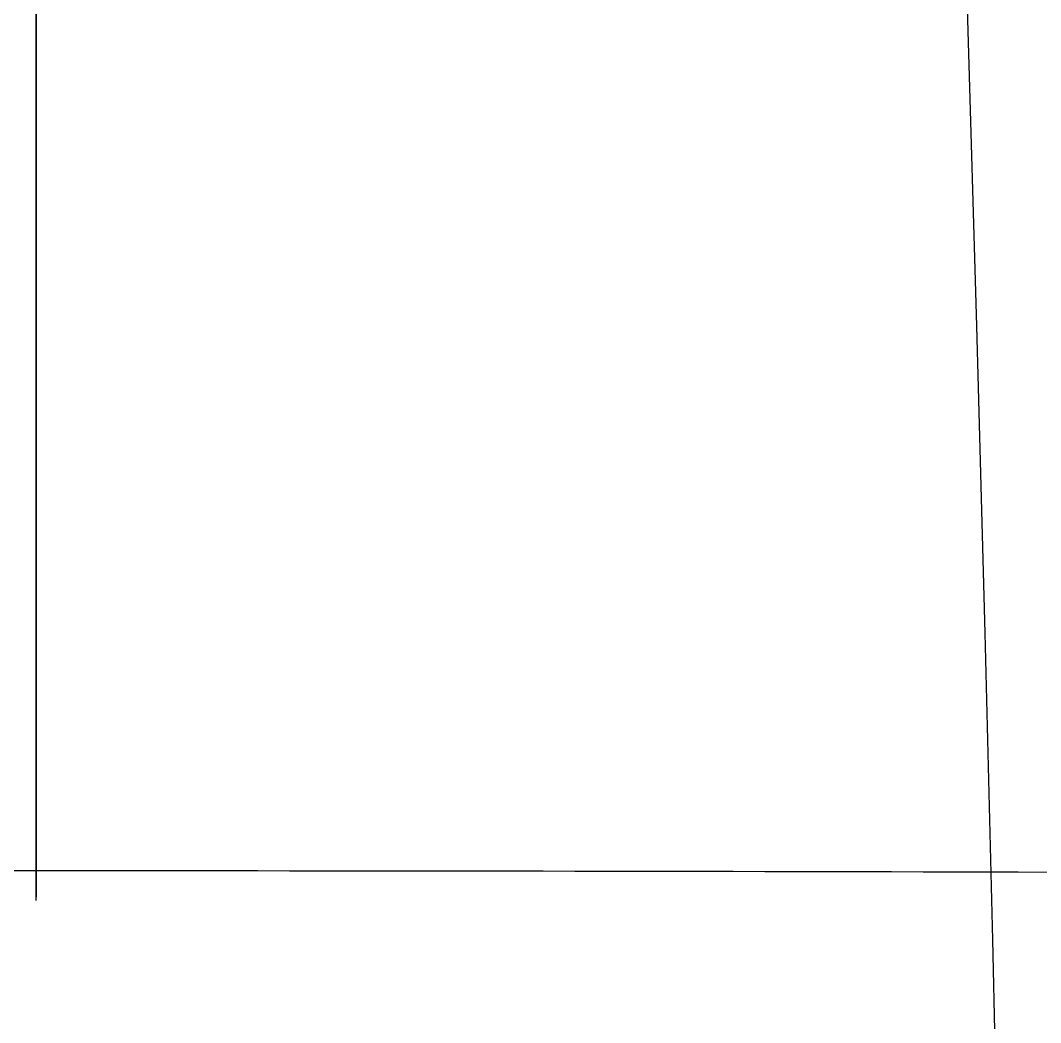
# Model space of a CAD drawing. Extents: x 11992 to 29481, y -6727 to 6811.
# Drawn here: x 24579.6 to 24653.3, y 2310.8 to 2383.2 of the extents above; entities that cross this region are included whole.
import ezdxf

# ---------------------------------------------------------------- set-up
doc = ezdxf.new("R2010")
doc.units = 0
doc.header["$MEASUREMENT"] = 0
doc.layers.get('0').update_dxf_attribs({"color": 8, "linetype": 'CONTINUOUS'})
doc.layers.add('zoylight 5回路', color=4, linetype='CONTINUOUS')

msp = doc.modelspace()

# ---------------------------------------------------------------- linework, layer by layer
for p, q in [((24580.771, 2386.099, -2128.992), (24580.771, 2381.012, -2128.534)), ((24580.771, 2382.869, -2031.38), (24580.771, 2384.011, -2031.336)), ((24580.771, 2383.613, -2042.039), (24580.771, 2382.479, -2042.099)), ((24580.771, 2382.931, -2009.48), (24580.771, 2383.434, -2009.393)), ((24580.771, 2382.429, -2009.568), (24580.771, 2382.931, -2009.48)), ((24580.771, 2382.298, -2031.404), (24580.771, 2382.869, -2031.38)), ((24580.771, 2382.479, -2042.099), (24580.771, 2381.345, -2042.167)), ((24580.771, 2381.785, -2009.682), (24580.771, 2382.429, -2009.568)), ((24580.771, 2381.727, -2031.43), (24580.771, 2382.298, -2031.404)), ((24580.771, 2381.143, -2009.799), (24580.771, 2381.785, -2009.682)), ((24580.771, 2381.157, -2031.458), (24580.771, 2381.727, -2031.43)), ((24580.771, 2381.345, -2042.167), (24580.771, 2380.779, -2042.203)), ((24580.771, 2380.586, -2031.487), (24580.771, 2381.157, -2031.458)), ((24580.771, 2380.501, -2009.918), (24580.771, 2381.143, -2009.799)), ((24580.771, 2381.012, -2128.534), (24580.771, 2375.92, -2128.123)), ((24580.771, 2380.779, -2042.203), (24580.771, 2380.212, -2042.24)), ((24580.771, 2380.016, -2031.518), (24580.771, 2380.586, -2031.487)), ((24580.771, 2379.861, -2010.04), (24580.771, 2380.501, -2009.918)), ((24580.771, 2380.212, -2042.24), (24580.771, 2379.645, -2042.28)), ((24580.771, 2379.446, -2031.551), (24580.771, 2380.016, -2031.518)), ((24580.771, 2379.222, -2010.163), (24580.771, 2379.861, -2010.04)), ((24580.771, 2379.645, -2042.28), (24580.771, 2379.079, -2042.321)), ((24580.771, 2378.877, -2031.585), (24580.771, 2379.446, -2031.551)), ((24580.771, 2378.584, -2010.289), (24580.771, 2379.222, -2010.163)), ((24580.771, 2379.079, -2042.321), (24580.771, 2378.513, -2042.363)), ((24580.771, 2378.307, -2031.621), (24580.771, 2378.877, -2031.585)), ((24580.771, 2377.947, -2010.417), (24580.771, 2378.584, -2010.289)), ((24580.771, 2378.513, -2042.363), (24580.771, 2377.946, -2042.408)), ((24580.771, 2377.737, -2031.659), (24580.771, 2378.307, -2031.621)), ((24580.771, 2377.312, -2010.547), (24580.771, 2377.947, -2010.417)), ((24580.771, 2377.946, -2042.408), (24580.771, 2377.381, -2042.454)), ((24580.771, 2377.168, -2031.698), (24580.771, 2377.737, -2031.659)), ((24580.771, 2377.381, -2042.454), (24580.771, 2376.815, -2042.502)), ((24580.771, 2376.677, -2010.679), (24580.771, 2377.312, -2010.547)), ((24580.771, 2376.598, -2031.739), (24580.771, 2377.168, -2031.698)), ((24580.771, 2376.815, -2042.502), (24580.771, 2376.25, -2042.551)), ((24580.771, 2376.045, -2010.814), (24580.771, 2376.677, -2010.679)), ((24580.771, 2376.029, -2031.782), (24580.771, 2376.598, -2031.739)), ((24580.771, 2376.25, -2042.551), (24580.771, 2375.686, -2042.602)), ((24580.771, 2375.413, -2010.951), (24580.771, 2376.045, -2010.814)), ((24580.771, 2375.459, -2031.827), (24580.771, 2376.029, -2031.782)), ((24580.771, 2375.92, -2128.123), (24580.771, 2370.825, -2127.759)), ((24580.771, 2375.686, -2042.602), (24580.771, 2375.122, -2042.655)), ((24580.771, 2374.891, -2031.874), (24580.771, 2375.459, -2031.827)), ((24580.771, 2374.783, -2011.09), (24580.771, 2375.413, -2010.951)), ((24580.771, 2375.122, -2042.655), (24580.771, 2374.559, -2042.71)), ((24580.771, 2374.323, -2031.922), (24580.771, 2374.891, -2031.874)), ((24580.771, 2374.145, -2011.234), (24580.771, 2374.783, -2011.09)), ((24580.771, 2374.559, -2042.71), (24580.771, 2373.996, -2042.767)), ((24580.771, 2373.756, -2031.972), (24580.771, 2374.323, -2031.922)), ((24580.771, 2373.508, -2011.38), (24580.771, 2374.145, -2011.234)), ((24580.771, 2373.996, -2042.767), (24580.771, 2373.434, -2042.825)), ((24580.771, 2373.189, -2032.024), (24580.771, 2373.756, -2031.972)), ((24580.771, 2372.873, -2011.528), (24580.771, 2373.508, -2011.38)), ((24580.771, 2373.434, -2042.825), (24580.771, 2372.871, -2042.885)), ((24580.771, 2372.623, -2032.078), (24580.771, 2373.189, -2032.024)), ((24580.771, 2372.24, -2011.679), (24580.771, 2372.873, -2011.528)), ((24580.771, 2372.871, -2042.885), (24580.771, 2372.309, -2042.947)), ((24580.771, 2372.057, -2032.133), (24580.771, 2372.623, -2032.078)), ((24580.771, 2372.309, -2042.947), (24580.771, 2371.747, -2043.011)), ((24580.771, 2371.609, -2011.833), (24580.771, 2372.24, -2011.679)), ((24580.771, 2371.492, -2032.191), (24580.771, 2372.057, -2032.133)), ((24580.771, 2371.747, -2043.011), (24580.771, 2371.185, -2043.077)), ((24580.771, 2370.978, -2011.988), (24580.771, 2371.609, -2011.833)), ((24580.771, 2370.927, -2032.25), (24580.771, 2371.492, -2032.191)), ((24580.771, 2371.185, -2043.077), (24580.771, 2370.624, -2043.145)), ((24580.771, 2370.35, -2012.147), (24580.771, 2370.978, -2011.988)), ((24580.771, 2370.363, -2032.312), (24580.771, 2370.927, -2032.25)), ((24580.771, 2370.825, -2127.759), (24580.771, 2365.727, -2127.44)), ((24580.771, 2370.624, -2043.145), (24580.771, 2370.063, -2043.214)), ((24580.771, 2369.798, -2032.375), (24580.771, 2370.363, -2032.312)), ((24580.771, 2369.723, -2012.308), (24580.771, 2370.35, -2012.147)), ((24580.771, 2370.063, -2043.214), (24580.771, 2369.503, -2043.286)), ((24580.771, 2369.234, -2032.441), (24580.771, 2369.798, -2032.375)), ((24580.771, 2369.098, -2012.471), (24580.771, 2369.723, -2012.308)), ((24580.771, 2369.503, -2043.286), (24580.771, 2368.944, -2043.36)), ((24580.771, 2368.67, -2032.508), (24580.771, 2369.234, -2032.441)), ((24580.771, 2368.475, -2012.638), (24580.771, 2369.098, -2012.471)), ((24580.771, 2368.944, -2043.36), (24580.771, 2368.385, -2043.435)), ((24580.771, 2368.107, -2032.577), (24580.771, 2368.67, -2032.508)), ((24580.771, 2367.853, -2012.806), (24580.771, 2368.475, -2012.638)), ((24580.771, 2368.385, -2043.435), (24580.771, 2367.828, -2043.512)), ((24580.771, 2367.545, -2032.649), (24580.771, 2368.107, -2032.577)), ((24580.771, 2367.233, -2012.978), (24580.771, 2367.853, -2012.806)), ((24580.771, 2367.828, -2043.512), (24580.771, 2367.271, -2043.592)), ((24580.771, 2366.983, -2032.722), (24580.771, 2367.545, -2032.649)), ((24580.771, 2367.271, -2043.592), (24580.771, 2366.715, -2043.673)), ((24580.771, 2366.613, -2013.153), (24580.771, 2367.233, -2012.978)), ((24580.771, 2366.422, -2032.798), (24580.771, 2366.983, -2032.722)), ((24580.771, 2366.715, -2043.673), (24580.771, 2366.159, -2043.756)), ((24580.771, 2365.996, -2013.33), (24580.771, 2366.613, -2013.153)), ((24580.771, 2365.862, -2032.875), (24580.771, 2366.422, -2032.798)), ((24580.771, 2366.159, -2043.756), (24580.771, 2365.604, -2043.842)), ((24580.771, 2365.382, -2013.509), (24580.771, 2365.996, -2013.33)), ((24580.771, 2365.302, -2032.955), (24580.771, 2365.862, -2032.875)), ((24580.771, 2365.727, -2127.44), (24580.771, 2360.626, -2127.166)), ((24580.771, 2365.604, -2043.842), (24580.771, 2365.05, -2043.929)), ((24580.771, 2364.77, -2013.691), (24580.771, 2365.382, -2013.509)), ((24580.771, 2364.744, -2033.037), (24580.771, 2365.302, -2032.955)), ((24580.771, 2365.05, -2043.929), (24580.771, 2364.497, -2044.019)), ((24580.771, 2364.159, -2013.876), (24580.771, 2364.77, -2013.691)), ((24580.771, 2364.186, -2033.121), (24580.771, 2364.744, -2033.037)), ((24580.771, 2364.497, -2044.019), (24580.771, 2363.944, -2044.11)), ((24580.771, 2363.63, -2033.207), (24580.771, 2364.186, -2033.121)), ((24580.771, 2363.551, -2014.064), (24580.771, 2364.159, -2013.876)), ((24580.771, 2363.944, -2044.11), (24580.771, 2363.393, -2044.204)), ((24580.771, 2363.074, -2033.295), (24580.771, 2363.63, -2033.207)), ((24580.771, 2362.945, -2014.254), (24580.771, 2363.551, -2014.064)), ((24580.771, 2363.393, -2044.204), (24580.771, 2362.842, -2044.3)), ((24580.771, 2362.519, -2033.385), (24580.771, 2363.074, -2033.295)), ((24580.771, 2362.341, -2014.448), (24580.771, 2362.945, -2014.254)), ((24580.771, 2362.842, -2044.3), (24580.771, 2362.293, -2044.398)), ((24580.771, 2361.965, -2033.477), (24580.771, 2362.519, -2033.385)), ((24580.771, 2361.738, -2014.644), (24580.771, 2362.341, -2014.448)), ((24580.771, 2362.293, -2044.398), (24580.771, 2361.745, -2044.498)), ((24580.771, 2361.413, -2033.572), (24580.771, 2361.965, -2033.477)), ((24580.771, 2361.745, -2044.498), (24580.771, 2361.198, -2044.6)), ((24580.771, 2361.136, -2014.844), (24580.771, 2361.738, -2014.644)), ((24580.771, 2360.861, -2033.669), (24580.771, 2361.413, -2033.572)), ((24580.771, 2361.198, -2044.6), (24580.771, 2360.652, -2044.704)), ((24580.771, 2360.536, -2015.048), (24580.771, 2361.136, -2014.844)), ((24580.771, 2360.31, -2033.769), (24580.771, 2360.861, -2033.669)), ((24580.771, 2360.652, -2044.704), (24580.771, 2360.107, -2044.811)), ((24580.771, 2360.626, -2127.166), (24580.771, 2355.523, -2126.935)), ((24580.771, 2359.937, -2015.254), (24580.771, 2360.536, -2015.048)), ((24580.771, 2359.76, -2033.87), (24580.771, 2360.31, -2033.769)), ((24580.771, 2360.107, -2044.811), (24580.771, 2359.564, -2044.92)), ((24580.771, 2359.352, -2015.46), (24580.771, 2359.937, -2015.254)), ((24580.771, 2359.211, -2033.974), (24580.771, 2359.76, -2033.87)), ((24580.771, 2359.564, -2044.92), (24580.771, 2359.021, -2045.03)), ((24580.771, 2358.769, -2015.669), (24580.771, 2359.352, -2015.46)), ((24580.771, 2358.663, -2034.08), (24580.771, 2359.211, -2033.974)), ((24580.771, 2359.021, -2045.03), (24580.771, 2358.48, -2045.144)), ((24580.771, 2358.189, -2015.881), (24580.771, 2358.769, -2015.669)), ((24580.771, 2358.117, -2034.189), (24580.771, 2358.663, -2034.08)), ((24580.771, 2358.48, -2045.144), (24580.771, 2357.94, -2045.259)), ((24580.771, 2357.611, -2016.095), (24580.771, 2358.189, -2015.881)), ((24580.771, 2357.572, -2034.299), (24580.771, 2358.117, -2034.189)), ((24580.771, 2357.94, -2045.259), (24580.771, 2357.402, -2045.377)), ((24580.771, 2357.035, -2016.313), (24580.771, 2357.611, -2016.095)), ((24580.771, 2357.029, -2034.413), (24580.771, 2357.572, -2034.299)), ((24580.771, 2357.402, -2045.377), (24580.771, 2356.865, -2045.497)), ((24580.771, 2356.463, -2016.535), (24580.771, 2357.035, -2016.313)), ((24580.771, 2356.488, -2034.528), (24580.771, 2357.029, -2034.413)), ((24580.771, 2356.865, -2045.497), (24580.771, 2356.33, -2045.619)), ((24580.771, 2355.948, -2034.646), (24580.771, 2356.488, -2034.528)), ((24580.771, 2355.892, -2016.759), (24580.771, 2356.463, -2016.535)), ((24580.771, 2356.33, -2045.619), (24580.771, 2355.796, -2045.743)), ((24580.771, 2355.41, -2034.766), (24580.771, 2355.948, -2034.646)), ((24580.771, 2355.325, -2016.987), (24580.771, 2355.892, -2016.759)), ((24580.771, 2355.796, -2045.743), (24580.771, 2355.264, -2045.87)), ((24580.771, 2355.523, -2126.935), (24580.771, 2350.418, -2126.747)), ((24580.771, 2354.873, -2034.888), (24580.771, 2355.41, -2034.766)), ((24580.771, 2354.76, -2017.218), (24580.771, 2355.325, -2016.987)), ((24580.771, 2355.264, -2045.87), (24580.771, 2354.734, -2045.999)), ((24580.771, 2354.338, -2035.013), (24580.771, 2354.873, -2034.888)), ((24580.771, 2354.197, -2017.452), (24580.771, 2354.76, -2017.218)), ((24580.771, 2354.734, -2045.999), (24580.771, 2354.206, -2046.13)), ((24580.771, 2353.804, -2035.141), (24580.771, 2354.338, -2035.013)), ((24580.771, 2354.206, -2046.13), (24580.771, 2353.68, -2046.264)), ((24580.771, 2353.637, -2017.69), (24580.771, 2354.197, -2017.452)), ((24580.771, 2353.272, -2035.271), (24580.771, 2353.804, -2035.141)), ((24580.771, 2353.68, -2046.264), (24580.771, 2353.155, -2046.4)), ((24580.771, 2353.08, -2017.931), (24580.771, 2353.637, -2017.69)), ((24580.771, 2352.743, -2035.403), (24580.771, 2353.272, -2035.271)), ((24580.771, 2353.155, -2046.4), (24580.771, 2352.633, -2046.538)), ((24580.771, 2352.807, -2018.051), (24580.771, 2353.08, -2017.931)), ((24580.771, 2352.534, -2018.172), (24580.771, 2352.807, -2018.051)), ((24580.771, 2352.215, -2035.538), (24580.771, 2352.743, -2035.403)), ((24580.771, 2352.633, -2046.538), (24580.771, 2352.113, -2046.678)), ((24580.771, 2352.262, -2018.293), (24580.771, 2352.534, -2018.172)), ((24580.771, 2351.991, -2018.416), (24580.771, 2352.262, -2018.293)), ((24580.771, 2351.689, -2035.675), (24580.771, 2352.215, -2035.538)), ((24580.771, 2352.113, -2046.678), (24580.771, 2351.595, -2046.821)), ((24580.771, 2351.72, -2018.54), (24580.771, 2351.991, -2018.416)), ((24580.771, 2351.449, -2018.665), (24580.771, 2351.72, -2018.54)), ((24580.771, 2351.166, -2035.815), (24580.771, 2351.689, -2035.675)), ((24580.771, 2351.595, -2046.821), (24580.771, 2351.08, -2046.966)), ((24580.771, 2351.179, -2018.79), (24580.771, 2351.449, -2018.665)), ((24580.771, 2350.91, -2018.917), (24580.771, 2351.179, -2018.79)), ((24580.771, 2350.645, -2035.957), (24580.771, 2351.166, -2035.815)), ((24580.771, 2351.08, -2046.966), (24580.771, 2350.567, -2047.114)), ((24580.771, 2350.641, -2019.045), (24580.771, 2350.91, -2018.917)), ((24580.771, 2350.126, -2036.101), (24580.771, 2350.645, -2035.957)), ((24580.771, 2350.373, -2019.173), (24580.771, 2350.641, -2019.045)), ((24580.771, 2350.567, -2047.114), (24580.771, 2350.056, -2047.263)), ((24580.771, 2350.418, -2126.747), (24580.771, 2345.311, -2126.601)), ((24580.771, 2350.106, -2019.303), (24580.771, 2350.373, -2019.173)), ((24580.771, 2349.61, -2036.248), (24580.771, 2350.126, -2036.101)), ((24580.771, 2349.839, -2019.434), (24580.771, 2350.106, -2019.303)), ((24580.771, 2350.056, -2047.263), (24580.771, 2349.548, -2047.415)), ((24580.771, 2349.578, -2019.563), (24580.771, 2349.839, -2019.434)), ((24580.771, 2349.097, -2036.397), (24580.771, 2349.61, -2036.248)), ((24580.771, 2349.318, -2019.693), (24580.771, 2349.578, -2019.563)), ((24580.771, 2349.548, -2047.415), (24580.771, 2349.043, -2047.57)), ((24580.771, 2349.059, -2019.823), (24580.771, 2349.318, -2019.693)), ((24580.771, 2348.586, -2036.549), (24580.771, 2349.097, -2036.397)), ((24580.771, 2348.801, -2019.955), (24580.771, 2349.059, -2019.823)), ((24580.771, 2349.043, -2047.57), (24580.771, 2348.541, -2047.726)), ((24580.771, 2348.543, -2020.088), (24580.771, 2348.801, -2019.955)), ((24580.771, 2348.078, -2036.703), (24580.771, 2348.586, -2036.549)), ((24580.771, 2348.285, -2020.222), (24580.771, 2348.543, -2020.088)), ((24580.771, 2348.541, -2047.726), (24580.771, 2348.041, -2047.885)), ((24580.771, 2348.029, -2020.357), (24580.771, 2348.285, -2020.222)), ((24580.771, 2347.572, -2036.86), (24580.771, 2348.078, -2036.703)), ((24580.771, 2348.041, -2047.885), (24580.771, 2347.544, -2048.047)), ((24580.771, 2347.773, -2020.493), (24580.771, 2348.029, -2020.357)), ((24580.771, 2347.518, -2020.63), (24580.771, 2347.773, -2020.493)), ((24580.771, 2347.07, -2037.019), (24580.771, 2347.572, -2036.86)), ((24580.771, 2347.544, -2048.047), (24580.771, 2347.05, -2048.21)), ((24580.771, 2347.263, -2020.768), (24580.771, 2347.518, -2020.63)), ((24580.771, 2347.009, -2020.907), (24580.771, 2347.263, -2020.768)), ((24580.771, 2346.57, -2037.181), (24580.771, 2347.07, -2037.019)), ((24580.771, 2347.05, -2048.21), (24580.771, 2346.558, -2048.376)), ((24580.771, 2346.756, -2021.047), (24580.771, 2347.009, -2020.907)), ((24580.771, 2346.509, -2021.186), (24580.771, 2346.756, -2021.047)), ((24580.771, 2346.073, -2037.345), (24580.771, 2346.57, -2037.181)), ((24580.771, 2346.558, -2048.376), (24580.771, 2346.07, -2048.545)), ((24580.771, 2346.262, -2021.325), (24580.771, 2346.509, -2021.186)), ((24580.771, 2346.016, -2021.465), (24580.771, 2346.262, -2021.325)), ((24580.771, 2345.58, -2037.511), (24580.771, 2346.073, -2037.345)), ((24580.771, 2346.07, -2048.545), (24580.771, 2345.584, -2048.715)), ((24580.771, 2345.771, -2021.607), (24580.771, 2346.016, -2021.465)), ((24580.771, 2345.526, -2021.75), (24580.771, 2345.771, -2021.607)), ((24580.771, 2345.584, -2048.715), (24580.771, 2345.103, -2048.888)), ((24580.771, 2345.089, -2037.68), (24580.771, 2345.58, -2037.511)), ((24580.771, 2345.282, -2021.894), (24580.771, 2345.526, -2021.75)), ((24580.771, 2345.311, -2126.601), (24580.771, 2340.204, -2126.495)), ((24580.771, 2345.038, -2022.039), (24580.771, 2345.282, -2021.894)), ((24580.771, 2345.103, -2048.888), (24580.771, 2344.624, -2049.063)), ((24580.771, 2344.603, -2037.851), (24580.771, 2345.089, -2037.68)), ((24580.771, 2344.795, -2022.185), (24580.771, 2345.038, -2022.039)), ((24580.771, 2344.553, -2022.333), (24580.771, 2344.795, -2022.185)), ((24580.771, 2344.624, -2049.063), (24580.771, 2344.15, -2049.24)), ((24580.771, 2344.119, -2038.025), (24580.771, 2344.603, -2037.851)), ((24580.771, 2344.311, -2022.481), (24580.771, 2344.553, -2022.333)), ((24580.771, 2344.07, -2022.631), (24580.771, 2344.311, -2022.481)), ((24580.771, 2344.15, -2049.24), (24580.771, 2343.679, -2049.419)), ((24580.771, 2343.639, -2038.201), (24580.771, 2344.119, -2038.025)), ((24580.771, 2343.83, -2022.782), (24580.771, 2344.07, -2022.631)), ((24580.771, 2343.598, -2022.929), (24580.771, 2343.83, -2022.782)), ((24580.771, 2343.679, -2049.419), (24580.771, 2343.212, -2049.6)), ((24580.771, 2343.163, -2038.379), (24580.771, 2343.639, -2038.201)), ((24580.771, 2343.365, -2023.079), (24580.771, 2343.598, -2022.929)), ((24580.771, 2343.132, -2023.23), (24580.771, 2343.365, -2023.079)), ((24580.771, 2343.212, -2049.6), (24580.771, 2342.75, -2049.784)), ((24580.771, 2342.691, -2038.559), (24580.771, 2343.163, -2038.379)), ((24580.771, 2342.899, -2023.383), (24580.771, 2343.132, -2023.23)), ((24580.771, 2342.667, -2023.537), (24580.771, 2342.899, -2023.383)), ((24580.771, 2342.75, -2049.784), (24580.771, 2342.291, -2049.969)), ((24580.771, 2342.223, -2038.742), (24580.771, 2342.691, -2038.559)), ((24580.771, 2342.434, -2023.693), (24580.771, 2342.667, -2023.537)), ((24580.771, 2342.202, -2023.85), (24580.771, 2342.434, -2023.693)), ((24580.771, 2342.291, -2049.969), (24580.771, 2341.837, -2050.156)), ((24580.771, 2341.759, -2038.927), (24580.771, 2342.223, -2038.742)), ((24580.771, 2341.971, -2024.008), (24580.771, 2342.202, -2023.85)), ((24580.771, 2341.74, -2024.168), (24580.771, 2341.971, -2024.008)), ((24580.771, 2341.837, -2050.156), (24580.771, 2341.387, -2050.346)), ((24580.771, 2341.299, -2039.114), (24580.771, 2341.759, -2038.927)), ((24580.771, 2341.51, -2024.33), (24580.771, 2341.74, -2024.168)), ((24580.771, 2341.281, -2024.492), (24580.771, 2341.51, -2024.33)), ((24580.771, 2341.387, -2050.346), (24580.771, 2340.941, -2050.537)), ((24580.771, 2340.843, -2039.303), (24580.771, 2341.299, -2039.114)), ((24580.771, 2341.053, -2024.656), (24580.771, 2341.281, -2024.492)), ((24580.771, 2340.611, -2024.978), (24580.771, 2341.053, -2024.656)), ((24580.771, 2340.941, -2050.537), (24580.771, 2340.5, -2050.73)), ((24580.771, 2340.392, -2039.494), (24580.771, 2340.843, -2039.303)), ((24580.771, 2340.173, -2025.305), (24580.771, 2340.611, -2024.978)), ((24580.771, 2340.5, -2050.73), (24580.771, 2340.063, -2050.925)), ((24580.771, 2339.945, -2039.688), (24580.771, 2340.392, -2039.494)), ((24580.771, 2340.204, -2126.495), (24580.771, 2335.096, -2126.429)), ((24580.771, 2339.738, -2025.638), (24580.771, 2340.173, -2025.305)), ((24580.771, 2340.063, -2050.925), (24580.771, 2339.631, -2051.122)), ((24580.771, 2339.502, -2039.883), (24580.771, 2339.945, -2039.688)), ((24580.771, 2339.306, -2025.976), (24580.771, 2339.738, -2025.638)), ((24580.771, 2339.631, -2051.122), (24580.771, 2339.203, -2051.32)), ((24580.771, 2339.064, -2040.08), (24580.771, 2339.502, -2039.883)), ((24580.771, 2338.877, -2026.319), (24580.771, 2339.306, -2025.976)), ((24580.771, 2339.203, -2051.32), (24580.771, 2338.78, -2051.521)), ((24580.771, 2338.631, -2040.28), (24580.771, 2339.064, -2040.08)), ((24580.771, 2338.452, -2026.668), (24580.771, 2338.877, -2026.319)), ((24580.771, 2338.78, -2051.521), (24580.771, 2338.362, -2051.723)), ((24580.771, 2338.202, -2040.481), (24580.771, 2338.631, -2040.28)), ((24580.771, 2338.03, -2027.022), (24580.771, 2338.452, -2026.668)), ((24580.771, 2338.362, -2051.723), (24580.771, 2337.949, -2051.927)), ((24580.771, 2337.778, -2040.684), (24580.771, 2338.202, -2040.481)), ((24580.771, 2337.611, -2027.382), (24580.771, 2338.03, -2027.022)), ((24580.771, 2337.949, -2051.927), (24580.771, 2337.541, -2052.132)), ((24580.771, 2337.36, -2040.889), (24580.771, 2337.778, -2040.684)), ((24580.771, 2337.196, -2027.748), (24580.771, 2337.611, -2027.382)), ((24580.771, 2337.541, -2052.132), (24580.771, 2337.138, -2052.339)), ((24580.771, 2336.946, -2041.095), (24580.771, 2337.36, -2040.889)), ((24580.771, 2336.785, -2028.12), (24580.771, 2337.196, -2027.748)), ((24580.771, 2337.138, -2052.339), (24580.771, 2336.74, -2052.547)), ((24580.771, 2336.538, -2041.304), (24580.771, 2336.946, -2041.095)), ((24580.771, 2336.377, -2028.497), (24580.771, 2336.785, -2028.12)), ((24580.771, 2336.74, -2052.547), (24580.771, 2336.347, -2052.757)), ((24580.771, 2336.135, -2041.513), (24580.771, 2336.538, -2041.304)), ((24580.771, 2335.974, -2028.88), (24580.771, 2336.377, -2028.497)), ((24580.771, 2336.347, -2052.757), (24580.771, 2335.96, -2052.968)), ((24580.771, 2335.737, -2041.725), (24580.771, 2336.135, -2041.513)), ((24580.771, 2335.57, -2029.273), (24580.771, 2335.974, -2028.88)), ((24580.771, 2335.96, -2052.968), (24580.771, 2335.578, -2053.181)), ((24580.771, 2335.344, -2041.938), (24580.771, 2335.737, -2041.725)), ((24580.771, 2335.578, -2053.181), (24580.771, 2335.202, -2053.394)), ((24580.771, 2335.172, -2029.671), (24580.771, 2335.57, -2029.273)), ((24580.771, 2334.957, -2042.152), (24580.771, 2335.344, -2041.938)), ((24580.771, 2335.202, -2053.394), (24580.771, 2334.831, -2053.609)), ((24580.771, 2334.779, -2030.075), (24580.771, 2335.172, -2029.671)), ((24580.771, 2335.096, -2126.429), (24580.771, 2329.988, -2126.401)), ((24580.771, 2334.576, -2042.368), (24580.771, 2334.957, -2042.152)), ((24580.771, 2334.831, -2053.609), (24580.771, 2334.466, -2053.825)), ((24580.771, 2334.39, -2030.484), (24580.771, 2334.779, -2030.075)), ((24580.771, 2334.2, -2042.584), (24580.771, 2334.576, -2042.368)), ((24580.771, 2334.466, -2053.825), (24580.771, 2334.107, -2054.042)), ((24580.771, 2334.006, -2030.9), (24580.771, 2334.39, -2030.484)), ((24580.771, 2333.829, -2042.803), (24580.771, 2334.2, -2042.584)), ((24580.771, 2334.107, -2054.042), (24580.771, 2333.753, -2054.259)), ((24580.771, 2333.627, -2031.321), (24580.771, 2334.006, -2030.9)), ((24580.771, 2333.465, -2043.022), (24580.771, 2333.829, -2042.803)), ((24580.771, 2333.753, -2054.259), (24580.771, 2333.405, -2054.478)), ((24580.771, 2333.252, -2031.749), (24580.771, 2333.627, -2031.321)), ((24580.771, 2333.106, -2043.243), (24580.771, 2333.465, -2043.022)), ((24580.771, 2333.405, -2054.478), (24580.771, 2333.062, -2054.698)), ((24580.771, 2332.883, -2032.183), (24580.771, 2333.252, -2031.749)), ((24580.771, 2332.753, -2043.464), (24580.771, 2333.106, -2043.243)), ((24580.771, 2333.062, -2054.698), (24580.771, 2332.726, -2054.918)), ((24580.771, 2332.518, -2032.623), (24580.771, 2332.883, -2032.183)), ((24580.771, 2332.405, -2043.687), (24580.771, 2332.753, -2043.464)), ((24580.771, 2332.726, -2054.918), (24580.771, 2332.395, -2055.139)), ((24580.771, 2332.158, -2033.069), (24580.771, 2332.518, -2032.623)), ((24580.771, 2332.063, -2043.911), (24580.771, 2332.405, -2043.687)), ((24580.771, 2332.395, -2055.139), (24580.771, 2332.069, -2055.361)), ((24580.771, 2331.803, -2033.523), (24580.771, 2332.158, -2033.069)), ((24580.771, 2332.069, -2055.361), (24580.771, 2331.75, -2055.584)), ((24580.771, 2331.727, -2044.135), (24580.771, 2332.063, -2043.911)), ((24580.771, 2331.453, -2033.982), (24580.771, 2331.803, -2033.523)), ((24580.771, 2331.75, -2055.584), (24580.771, 2331.436, -2055.807)), ((24580.771, 2331.397, -2044.36), (24580.771, 2331.727, -2044.135)), ((24580.771, 2331.082, -2034.484), (24580.771, 2331.453, -2033.982)), ((24580.771, 2331.436, -2055.807), (24580.771, 2331.128, -2056.031)), ((24580.771, 2331.073, -2044.587), (24580.771, 2331.397, -2044.36)), ((24580.771, 2331.128, -2056.031), (24580.771, 2330.825, -2056.255)), ((24580.771, 2330.718, -2034.992), (24580.771, 2331.082, -2034.484)), ((24580.771, 2330.754, -2044.813), (24580.771, 2331.073, -2044.587)), ((24580.771, 2330.825, -2056.255), (24580.771, 2330.529, -2056.479)), ((24580.771, 2330.441, -2045.041), (24580.771, 2330.754, -2044.813)), ((24580.771, 2330.362, -2035.504), (24580.771, 2330.718, -2034.992)), ((24580.771, 2330.529, -2056.479), (24580.771, 2330.238, -2056.704)), ((24580.771, 2330.135, -2045.268), (24580.771, 2330.441, -2045.041)), ((24580.771, 2330.014, -2036.022), (24580.771, 2330.362, -2035.504)), ((24580.771, 2330.238, -2056.704), (24580.771, 2329.953, -2056.929)), ((24580.771, 2329.834, -2045.496), (24580.771, 2330.135, -2045.268)), ((24580.771, 2329.672, -2036.546), (24580.771, 2330.014, -2036.022)), ((24580.771, 2329.988, -2126.401), (24580.771, 2324.88, -2126.411)), ((24580.771, 2329.953, -2056.929), (24580.771, 2329.674, -2057.155)), ((24580.771, 2329.539, -2045.725), (24580.771, 2329.834, -2045.496)), ((24580.771, 2329.674, -2057.155), (24580.771, 2329.4, -2057.38)), ((24580.771, 2329.338, -2037.075), (24580.771, 2329.672, -2036.546)), ((24580.771, 2329.25, -2045.954), (24580.771, 2329.539, -2045.725)), ((24580.771, 2329.4, -2057.38), (24580.771, 2329.133, -2057.606)), ((24580.771, 2329.011, -2037.609), (24580.771, 2329.338, -2037.075)), ((24580.771, 2328.967, -2046.183), (24580.771, 2329.25, -2045.954)), ((24580.771, 2329.133, -2057.606), (24580.771, 2328.871, -2057.831)), ((24580.771, 2328.69, -2038.15), (24580.771, 2329.011, -2037.609)), ((24580.771, 2328.69, -2046.412), (24580.771, 2328.967, -2046.183)), ((24580.771, 2328.871, -2057.831), (24580.771, 2328.615, -2058.056)), ((24580.771, 2328.377, -2038.695), (24580.771, 2328.69, -2038.15)), ((24580.771, 2328.418, -2046.642), (24580.771, 2328.69, -2046.412)), ((24580.771, 2328.615, -2058.056), (24580.771, 2328.364, -2058.281)), ((24580.771, 2328.152, -2046.872), (24580.771, 2328.418, -2046.642)), ((24580.771, 2328.07, -2039.247), (24580.771, 2328.377, -2038.695)), ((24580.771, 2328.364, -2058.281), (24580.771, 2328.119, -2058.506)), ((24580.771, 2327.892, -2047.102), (24580.771, 2328.152, -2046.872)), ((24580.771, 2328.119, -2058.506), (24580.771, 2327.879, -2058.731)), ((24580.771, 2327.77, -2039.804), (24580.771, 2328.07, -2039.247)), ((24580.771, 2327.637, -2047.332), (24580.771, 2327.892, -2047.102)), ((24580.771, 2327.879, -2058.731), (24580.771, 2327.645, -2058.956)), ((24580.771, 2327.477, -2040.368), (24580.771, 2327.77, -2039.804)), ((24580.771, 2327.645, -2058.956), (24580.771, 2327.416, -2059.181)), ((24580.771, 2327.388, -2047.562), (24580.771, 2327.637, -2047.332)), ((24580.771, 2327.133, -2041.052), (24580.771, 2327.477, -2040.368)), ((24580.771, 2327.416, -2059.181), (24580.771, 2327.192, -2059.405)), ((24580.771, 2327.144, -2047.792), (24580.771, 2327.388, -2047.562)), ((24580.771, 2327.192, -2059.405), (24580.771, 2326.973, -2059.629)), ((24580.771, 2326.906, -2048.022), (24580.771, 2327.144, -2047.792)), ((24580.771, 2326.8, -2041.741), (24580.771, 2327.133, -2041.052)), ((24580.771, 2326.973, -2059.629), (24580.771, 2326.76, -2059.854)), ((24580.771, 2326.673, -2048.251), (24580.771, 2326.906, -2048.022)), ((24580.771, 2326.478, -2042.436), (24580.771, 2326.8, -2041.741)), ((24580.771, 2326.76, -2059.854), (24580.771, 2326.551, -2060.077)), ((24580.771, 2326.445, -2048.481), (24580.771, 2326.673, -2048.251)), ((24580.771, 2326.551, -2060.077), (24580.771, 2326.347, -2060.301)), ((24580.771, 2326.166, -2043.136), (24580.771, 2326.478, -2042.436)), ((24580.771, 2326.223, -2048.71), (24580.771, 2326.445, -2048.481)), ((24580.771, 2326.347, -2060.301), (24580.771, 2326.149, -2060.524)), ((24580.771, 2326.006, -2048.939), (24580.771, 2326.223, -2048.71)), ((24580.771, 2325.865, -2043.841), (24580.771, 2326.166, -2043.136)), ((24580.771, 2326.149, -2060.524), (24580.771, 2325.955, -2060.747)), ((24580.771, 2325.794, -2049.167), (24580.771, 2326.006, -2048.939)), ((24580.771, 2325.955, -2060.747), (24580.771, 2325.766, -2060.969)), ((24580.771, 2325.573, -2044.55), (24580.771, 2325.865, -2043.841)), ((24580.771, 2325.588, -2049.395), (24580.771, 2325.794, -2049.167)), ((24580.771, 2325.766, -2060.969), (24580.771, 2325.582, -2061.191)), ((24580.771, 2325.386, -2049.623), (24580.771, 2325.588, -2049.395)), ((24580.771, 2325.582, -2061.191), (24580.771, 2325.403, -2061.413)), ((24580.771, 2325.291, -2045.264), (24580.771, 2325.573, -2044.55)), ((24580.771, 2325.403, -2061.413), (24580.771, 2325.228, -2061.633)), ((24580.771, 2325.19, -2049.85), (24580.771, 2325.386, -2049.623)), ((24580.771, 2325.019, -2045.981), (24580.771, 2325.291, -2045.264)), ((24580.771, 2325.228, -2061.633), (24580.771, 2325.058, -2061.854)), ((24580.771, 2324.998, -2050.077), (24580.771, 2325.19, -2049.85)), ((24580.771, 2325.058, -2061.854), (24580.771, 2324.892, -2062.073)), ((24580.771, 2324.756, -2046.703), (24580.771, 2325.019, -2045.981)), ((24580.771, 2324.811, -2050.304), (24580.771, 2324.998, -2050.077)), ((24580.771, 2324.892, -2062.073), (24580.771, 2324.731, -2062.292)), ((24580.771, 2324.88, -2126.411), (24580.771, 2323.604, -2110.716)), ((24580.771, 2324.629, -2050.53), (24580.771, 2324.811, -2050.304)), ((24580.771, 2324.503, -2047.428), (24580.771, 2324.756, -2046.703)), ((24580.771, 2324.731, -2062.292), (24580.771, 2324.574, -2062.511)), ((24580.771, 2324.452, -2050.756), (24580.771, 2324.629, -2050.53)), ((24580.771, 2324.574, -2062.511), (24580.771, 2324.422, -2062.728)), ((24580.771, 2324.259, -2048.157), (24580.771, 2324.503, -2047.428)), ((24580.771, 2324.279, -2050.981), (24580.771, 2324.452, -2050.756)), ((24580.771, 2324.422, -2062.728), (24580.771, 2324.274, -2062.946)), ((24580.771, 2324.111, -2051.205), (24580.771, 2324.279, -2050.981)), ((24580.771, 2324.274, -2062.946), (24580.771, 2324.129, -2063.162)), ((24580.771, 2324.024, -2048.888), (24580.771, 2324.259, -2048.157)), ((24580.771, 2324.129, -2063.162), (24580.771, 2323.989, -2063.378)), ((24580.771, 2323.948, -2051.429), (24580.771, 2324.111, -2051.205)), ((24580.771, 2323.855, -2049.43), (24580.771, 2324.024, -2048.888)), ((24580.771, 2323.989, -2063.378), (24580.771, 2323.853, -2063.593)), ((24580.771, 2323.788, -2051.652), (24580.771, 2323.948, -2051.429)), ((24580.771, 2323.692, -2049.973), (24580.771, 2323.855, -2049.43)), ((24580.771, 2323.853, -2063.593), (24580.771, 2323.721, -2063.808)), ((24580.771, 2323.633, -2051.875), (24580.771, 2323.788, -2051.652)), ((24580.771, 2323.721, -2063.808), (24580.771, 2323.592, -2064.022)), ((24580.771, 2323.533, -2050.517), (24580.771, 2323.692, -2049.973)), ((24580.771, 2323.482, -2052.097), (24580.771, 2323.633, -2051.875)), ((24580.771, 2323.604, -2110.716), (24580.771, 2323.196, -2105.698)), ((24580.771, 2323.592, -2064.022), (24580.771, 2323.468, -2064.236)), ((24580.771, 2323.378, -2051.064), (24580.771, 2323.533, -2050.517)), ((24580.771, 2323.336, -2052.319), (24580.771, 2323.482, -2052.097)), ((24580.771, 2323.468, -2064.236), (24580.771, 2323.346, -2064.448)), ((24580.771, 2323.228, -2051.611), (24580.771, 2323.378, -2051.064)), ((24580.771, 2323.346, -2064.448), (24580.771, 2323.229, -2064.66)), ((24580.771, 2323.193, -2052.54), (24580.771, 2323.336, -2052.319)), ((24580.771, 2323.229, -2064.66), (24580.771, 2323.115, -2064.871)), ((24580.771, 2323.082, -2052.16), (24580.771, 2323.228, -2051.611)), ((24580.771, 2323.195, -2105.698), (24580.771, 2320.899, -2077.437)), ((24580.771, 2323.055, -2052.76), (24580.771, 2323.193, -2052.54)), ((24580.771, 2323.115, -2064.871), (24580.771, 2323.005, -2065.082)), ((24580.771, 2322.941, -2052.71), (24580.771, 2323.082, -2052.16)), ((24580.771, 2322.92, -2052.98), (24580.771, 2323.055, -2052.76)), ((24580.771, 2323.005, -2065.082), (24580.771, 2322.898, -2065.291)), ((24580.771, 2322.803, -2053.261), (24580.771, 2322.941, -2052.71)), ((24580.771, 2322.789, -2053.199), (24580.771, 2322.92, -2052.98)), ((24580.771, 2322.898, -2065.291), (24580.771, 2322.795, -2065.5)), ((24580.771, 2322.67, -2053.813), (24580.771, 2322.803, -2053.261)), ((24580.771, 2322.795, -2065.5), (24580.771, 2322.695, -2065.709)), ((24580.771, 2322.663, -2053.417), (24580.771, 2322.789, -2053.199)), ((24580.771, 2322.695, -2065.709), (24580.771, 2322.598, -2065.916)), ((24580.771, 2322.54, -2054.366), (24580.771, 2322.67, -2053.813)), ((24580.771, 2322.539, -2053.635), (24580.771, 2322.663, -2053.417)), ((24580.771, 2322.598, -2065.916), (24580.771, 2322.504, -2066.123)), ((24580.771, 2322.415, -2054.919), (24580.771, 2322.54, -2054.366)), ((24580.771, 2322.42, -2053.852), (24580.771, 2322.539, -2053.635)), ((24580.771, 2322.504, -2066.123), (24580.771, 2322.413, -2066.33)), ((24580.771, 2322.304, -2054.068), (24580.771, 2322.42, -2053.852)), ((24580.771, 2322.293, -2055.473), (24580.771, 2322.415, -2054.919)), ((24580.771, 2322.413, -2066.33), (24580.771, 2322.326, -2066.535)), ((24580.771, 2322.326, -2066.535), (24580.771, 2322.241, -2066.74)), ((24580.771, 2322.192, -2054.284), (24580.771, 2322.304, -2054.068)), ((24580.771, 2322.187, -2055.969), (24580.771, 2322.293, -2055.473)), ((24580.771, 2322.241, -2066.74), (24580.771, 2322.16, -2066.945)), ((24578.485, 2321.793, -2436.428), (24580.771, 2321.793, -2436.428)), ((24580.771, 2322.083, -2054.499), (24580.771, 2322.192, -2054.284)), ((24580.771, 2322.085, -2056.466), (24580.771, 2322.187, -2055.969)), ((24580.771, 2322.16, -2066.945), (24580.771, 2322.081, -2067.148)), ((24580.771, 2321.985, -2056.964), (24580.771, 2322.085, -2056.466)), ((24580.771, 2321.978, -2054.713), (24580.771, 2322.083, -2054.499)), ((24580.771, 2322.081, -2067.148), (24580.771, 2322.005, -2067.351)), ((24580.771, 2322.005, -2067.351), (24580.771, 2321.932, -2067.553)), ((24580.771, 2321.888, -2057.462), (24580.771, 2321.985, -2056.964)), ((24580.771, 2321.876, -2054.926), (24580.771, 2321.978, -2054.713)), ((24580.771, 2321.932, -2067.553), (24580.771, 2321.861, -2067.755)), ((24580.771, 2321.793, -2057.961), (24580.771, 2321.888, -2057.462)), ((24580.771, 2321.777, -2055.139), (24580.771, 2321.876, -2054.926)), ((24580.771, 2321.861, -2067.755), (24580.771, 2321.794, -2067.955)), ((24580.771, 2321.794, -2067.955), (24580.771, 2321.728, -2068.155)), ((24580.771, 2321.793, -2436.428), (24583.058, 2321.793, -2436.428)), ((24580.771, 2321.702, -2058.46), (24580.771, 2321.793, -2057.961)), ((24580.771, 2321.682, -2055.35), (24580.771, 2321.777, -2055.139)), ((24580.771, 2321.728, -2068.155), (24580.771, 2321.666, -2068.354)), ((24580.771, 2321.613, -2058.96), (24580.771, 2321.702, -2058.46)), ((24580.771, 2321.59, -2055.561), (24580.771, 2321.682, -2055.35)), ((24580.771, 2321.666, -2068.354), (24580.771, 2321.606, -2068.553)), ((24580.771, 2321.526, -2059.46), (24580.771, 2321.613, -2058.96)), ((24580.771, 2321.606, -2068.553), (24580.771, 2321.548, -2068.751)), ((24580.771, 2321.501, -2055.772), (24580.771, 2321.59, -2055.561)), ((24580.771, 2321.548, -2068.751), (24580.771, 2321.493, -2068.948)), ((24580.771, 2321.443, -2059.96), (24580.771, 2321.526, -2059.46)), ((24580.771, 2321.415, -2055.981), (24580.771, 2321.501, -2055.772)), ((24580.771, 2321.493, -2068.948), (24580.771, 2321.441, -2069.144)), ((24583.058, 2321.793, -2436.428), (24585.345, 2321.793, -2436.428)), ((24585.345, 2321.793, -2436.428), (24587.632, 2321.792, -2436.428)), ((24587.632, 2321.792, -2436.428), (24589.919, 2321.792, -2436.428)), ((24589.919, 2321.792, -2436.428), (24592.205, 2321.791, -2436.428)), ((24592.205, 2321.791, -2436.428), (24594.492, 2321.79, -2436.428)), ((24594.492, 2321.79, -2436.428), (24596.778, 2321.789, -2436.428)), ((24596.778, 2321.789, -2436.428), (24599.065, 2321.787, -2436.428)), ((24599.065, 2321.787, -2436.428), (24601.352, 2321.785, -2436.428)), ((24601.352, 2321.785, -2436.428), (24603.638, 2321.784, -2436.428)), ((24603.638, 2321.784, -2436.428), (24605.925, 2321.781, -2436.428)), ((24605.925, 2321.781, -2436.428), (24608.211, 2321.779, -2436.428)), ((24608.211, 2321.779, -2436.428), (24610.497, 2321.777, -2436.428)), ((24610.497, 2321.777, -2436.428), (24612.784, 2321.774, -2436.428)), ((24612.784, 2321.774, -2436.428), (24615.071, 2321.771, -2436.428)), ((24615.071, 2321.771, -2436.428), (24617.357, 2321.768, -2436.428)), ((24617.357, 2321.768, -2436.428), (24619.644, 2321.764, -2436.428)), ((24619.644, 2321.764, -2436.428), (24621.931, 2321.761, -2436.428)), ((24621.931, 2321.761, -2436.428), (24624.218, 2321.757, -2436.428)), ((24624.218, 2321.757, -2436.428), (24626.504, 2321.753, -2436.428)), ((24626.504, 2321.753, -2436.428), (24628.79, 2321.749, -2436.428)), ((24628.79, 2321.749, -2436.428), (24631.076, 2321.744, -2436.428)), ((24631.076, 2321.744, -2436.428), (24633.362, 2321.74, -2436.428)), ((24633.362, 2321.74, -2436.428), (24635.648, 2321.735, -2436.428)), ((24635.648, 2321.735, -2436.428), (24637.934, 2321.73, -2436.428)), ((24637.934, 2321.73, -2436.428), (24640.219, 2321.724, -2436.428)), ((24640.219, 2321.724, -2436.428), (24642.505, 2321.718, -2436.428)), ((24642.505, 2321.718, -2436.428), (24644.791, 2321.713, -2436.428)), ((24644.791, 2321.713, -2436.428), (24647.077, 2321.707, -2436.428)), ((24647.077, 2321.707, -2436.428), (24649.363, 2321.7, -2436.428)), ((24649.363, 2321.7, -2436.428), (24651.649, 2321.693, -2436.428)), ((24651.649, 2321.693, -2436.428), (24653.934, 2321.687, -2436.428)), ((24580.771, 2321.361, -2060.461), (24580.771, 2321.443, -2059.96)), ((24580.771, 2321.441, -2069.144), (24580.771, 2321.39, -2069.34)), ((24580.771, 2321.332, -2056.19), (24580.771, 2321.415, -2055.981)), ((24580.771, 2321.39, -2069.34), (24580.771, 2321.342, -2069.535)), ((24580.771, 2321.282, -2060.962), (24580.771, 2321.361, -2060.461)), ((24580.771, 2321.342, -2069.535), (24580.771, 2321.296, -2069.729)), ((24580.771, 2321.252, -2056.398), (24580.771, 2321.332, -2056.19)), ((24580.771, 2321.296, -2069.729), (24580.771, 2321.253, -2069.923)), ((24580.771, 2321.206, -2061.464), (24580.771, 2321.282, -2060.962)), ((24580.771, 2321.253, -2069.923), (24580.771, 2321.211, -2070.116)), ((24580.771, 2321.175, -2056.605), (24580.771, 2321.252, -2056.398)), ((24580.771, 2321.211, -2070.116), (24580.771, 2321.172, -2070.308)), ((24580.771, 2321.133, -2061.961), (24580.771, 2321.206, -2061.464)), ((24580.771, 2321.101, -2056.812), (24580.771, 2321.175, -2056.605)), ((24580.771, 2321.172, -2070.308), (24580.771, 2321.134, -2070.5)), ((24580.771, 2321.134, -2070.5), (24580.771, 2321.099, -2070.691)), ((24580.771, 2321.061, -2062.46), (24580.771, 2321.133, -2061.961)), ((24580.771, 2321.029, -2057.018), (24580.771, 2321.101, -2056.812)), ((24580.771, 2321.099, -2070.691), (24580.771, 2321.065, -2070.882)), ((24580.771, 2321.065, -2070.882), (24580.771, 2321.034, -2071.072)), ((24580.771, 2320.992, -2062.958), (24580.771, 2321.061, -2062.46)), ((24580.771, 2321.034, -2071.072), (24580.771, 2321.004, -2071.261)), ((24580.771, 2320.961, -2057.223), (24580.771, 2321.029, -2057.018)), ((24580.771, 2321.004, -2071.261), (24580.771, 2320.976, -2071.45)), ((24580.771, 2320.926, -2063.457), (24580.771, 2320.992, -2062.958)), ((24580.771, 2320.976, -2071.45), (24580.771, 2320.95, -2071.638)), ((24580.771, 2320.895, -2057.428), (24580.771, 2320.961, -2057.223)), ((24580.771, 2320.95, -2071.638), (24580.771, 2320.926, -2071.825)), ((24580.771, 2320.861, -2063.956), (24580.771, 2320.926, -2063.457)), ((24580.771, 2320.926, -2071.825), (24580.771, 2320.903, -2072.012)), ((24580.771, 2320.903, -2072.012), (24580.771, 2320.883, -2072.198)), ((24580.771, 2320.899, -2077.437), (24580.771, 2320.885, -2077.266)), ((24580.771, 2320.831, -2057.632), (24580.771, 2320.895, -2057.428)), ((24580.771, 2320.885, -2077.266), (24580.771, 2320.876, -2077.161)), ((24580.771, 2320.883, -2072.198), (24580.771, 2320.863, -2072.383)), ((24580.771, 2320.873, -2077.119), (24580.771, 2320.876, -2077.161)), ((24580.771, 2320.876, -2077.161), (24580.771, 2320.008, -2066.485)), ((24580.771, 2320.869, -2077.078), (24580.771, 2320.873, -2077.119)), ((24580.771, 2320.866, -2077.037), (24580.771, 2320.869, -2077.078)), ((24580.771, 2320.863, -2076.996), (24580.771, 2320.866, -2077.037)), ((24580.771, 2320.863, -2072.383), (24580.771, 2320.846, -2072.568)), ((24580.771, 2320.859, -2076.955), (24580.771, 2320.863, -2076.996)), ((24580.771, 2320.799, -2064.455), (24580.771, 2320.861, -2063.956)), ((24580.771, 2320.856, -2076.913), (24580.771, 2320.859, -2076.955)), ((24580.771, 2320.853, -2076.872), (24580.771, 2320.856, -2076.913)), ((24580.771, 2320.849, -2076.831), (24580.771, 2320.853, -2076.872)), ((24580.771, 2320.846, -2076.79), (24580.771, 2320.849, -2076.831)), ((24580.771, 2320.846, -2072.568), (24580.771, 2320.83, -2072.752)), ((24580.771, 2320.843, -2076.748), (24580.771, 2320.846, -2076.79)), ((24580.771, 2320.839, -2076.707), (24580.771, 2320.843, -2076.748)), ((24580.771, 2320.836, -2076.666), (24580.771, 2320.839, -2076.707)), ((24580.771, 2320.823, -2076.493), (24580.771, 2320.836, -2076.666)), ((24580.771, 2320.77, -2057.835), (24580.771, 2320.831, -2057.632)), ((24580.771, 2320.83, -2072.752), (24580.771, 2320.816, -2072.936)), ((24580.771, 2320.811, -2076.32), (24580.771, 2320.823, -2076.493)), ((24580.771, 2320.816, -2072.936), (24580.771, 2320.804, -2073.119)), ((24580.771, 2320.801, -2076.147), (24580.771, 2320.811, -2076.32)), ((24580.771, 2320.804, -2073.119), (24580.771, 2320.793, -2073.301)), ((24580.771, 2320.791, -2075.973), (24580.771, 2320.801, -2076.147)), ((24580.771, 2320.739, -2064.954), (24580.771, 2320.799, -2064.455)), ((24580.771, 2320.793, -2073.301), (24580.771, 2320.783, -2073.483)), ((24580.771, 2320.782, -2075.799), (24580.771, 2320.791, -2075.973)), ((24580.771, 2320.783, -2073.483), (24580.771, 2320.775, -2073.665)), ((24580.771, 2320.775, -2075.624), (24580.771, 2320.782, -2075.799)), ((24580.771, 2320.775, -2073.665), (24580.771, 2320.769, -2073.846)), ((24580.771, 2320.769, -2075.448), (24580.771, 2320.775, -2075.624)), ((24580.771, 2320.711, -2058.038), (24580.771, 2320.77, -2057.835)), ((24580.771, 2320.769, -2073.846), (24580.771, 2320.763, -2074.026)), ((24580.771, 2320.764, -2075.272), (24580.771, 2320.769, -2075.448)), ((24580.771, 2320.76, -2075.096), (24580.771, 2320.764, -2075.272)), ((24580.771, 2320.763, -2074.026), (24580.771, 2320.76, -2074.206)), ((24580.771, 2320.76, -2074.206), (24580.771, 2320.757, -2074.385)), ((24580.771, 2320.757, -2074.919), (24580.771, 2320.76, -2075.096)), ((24580.771, 2320.757, -2074.385), (24580.771, 2320.756, -2074.563)), ((24580.771, 2320.756, -2074.741), (24580.771, 2320.757, -2074.919)), ((24580.771, 2320.756, -2074.563), (24580.771, 2320.756, -2074.741)), ((24580.771, 2320.68, -2065.454), (24580.771, 2320.739, -2064.954)), ((24580.771, 2320.655, -2058.239), (24580.771, 2320.711, -2058.038)), ((24580.771, 2320.624, -2065.953), (24580.771, 2320.68, -2065.454)), ((24580.771, 2320.601, -2058.44), (24580.771, 2320.655, -2058.239)), ((24580.771, 2320.57, -2066.453), (24580.771, 2320.624, -2065.953)), ((24580.771, 2320.55, -2058.64), (24580.771, 2320.601, -2058.44)), ((24580.771, 2320.517, -2066.953), (24580.771, 2320.57, -2066.453)), ((24580.771, 2320.501, -2058.84), (24580.771, 2320.55, -2058.64)), ((24580.771, 2320.467, -2067.453), (24580.771, 2320.517, -2066.953)), ((24580.771, 2320.454, -2059.038), (24580.771, 2320.501, -2058.84)), ((24580.771, 2320.42, -2067.929), (24580.771, 2320.467, -2067.453)), ((24580.771, 2320.41, -2059.236), (24580.771, 2320.454, -2059.038)), ((24580.771, 2320.375, -2068.405), (24580.771, 2320.42, -2067.929)), ((24580.771, 2320.368, -2059.434), (24580.771, 2320.41, -2059.236)), ((24580.771, 2320.332, -2068.88), (24580.771, 2320.375, -2068.405)), ((24580.771, 2320.327, -2059.63), (24580.771, 2320.368, -2059.434)), ((24580.771, 2320.29, -2069.356), (24580.771, 2320.332, -2068.88)), ((24580.771, 2320.289, -2059.827), (24580.771, 2320.327, -2059.63)), ((24580.771, 2320.25, -2069.832), (24580.771, 2320.29, -2069.356)), ((24580.771, 2320.253, -2060.022), (24580.771, 2320.289, -2059.827)), ((24580.771, 2320.219, -2060.217), (24580.771, 2320.253, -2060.022)), ((24580.771, 2320.212, -2070.308), (24580.771, 2320.25, -2069.832)), ((24580.771, 2320.186, -2060.411), (24580.771, 2320.219, -2060.217)), ((24580.771, 2320.175, -2070.784), (24580.771, 2320.212, -2070.308)), ((24580.771, 2320.156, -2060.604), (24580.771, 2320.186, -2060.411)), ((24580.771, 2320.139, -2071.26), (24580.771, 2320.175, -2070.784)), ((24580.771, 2320.128, -2060.797), (24580.771, 2320.156, -2060.604)), ((24580.771, 2320.105, -2071.736), (24580.771, 2320.139, -2071.26)), ((24580.771, 2320.101, -2060.989), (24580.771, 2320.128, -2060.797)), ((24580.771, 2320.072, -2072.213), (24580.771, 2320.105, -2071.736)), ((24580.771, 2320.076, -2061.18), (24580.771, 2320.101, -2060.989)), ((24580.771, 2320.053, -2061.371), (24580.771, 2320.076, -2061.18)), ((24580.771, 2320.041, -2072.689), (24580.771, 2320.072, -2072.213)), ((24580.771, 2320.032, -2061.561), (24580.771, 2320.053, -2061.371)), ((24580.771, 2320.011, -2073.165), (24580.771, 2320.041, -2072.689)), ((24580.771, 2320.013, -2061.751), (24580.771, 2320.032, -2061.561)), ((24580.771, 2319.995, -2061.939), (24580.771, 2320.013, -2061.751)), ((24580.771, 2319.947, -2074.256), (24580.771, 2320.011, -2073.165)), ((24580.771, 2320.008, -2066.485), (24580.771, 2320.007, -2066.468)), ((24580.771, 2320.007, -2066.468), (24580.771, 2320.001, -2066.395)), ((24580.771, 2320.001, -2066.395), (24580.771, 2319.995, -2066.322)), ((24580.771, 2319.995, -2066.322), (24580.771, 2319.99, -2066.249)), ((24580.771, 2319.979, -2062.128), (24580.771, 2319.995, -2061.939)), ((24580.771, 2319.99, -2066.249), (24580.771, 2319.984, -2066.176)), ((24580.771, 2319.984, -2066.176), (24580.771, 2319.979, -2066.103)), ((24580.771, 2319.979, -2066.103), (24580.771, 2319.973, -2066.03)), ((24580.771, 2319.965, -2062.315), (24580.771, 2319.979, -2062.128)), ((24580.771, 2319.973, -2066.03), (24580.771, 2319.968, -2065.957)), ((24580.771, 2319.968, -2065.957), (24580.771, 2319.963, -2065.883)), ((24580.771, 2319.952, -2062.502), (24580.771, 2319.965, -2062.315)), ((24580.771, 2319.963, -2065.883), (24580.771, 2319.958, -2065.81)), ((24580.771, 2319.958, -2065.81), (24580.771, 2319.953, -2065.736)), ((24580.771, 2319.953, -2065.736), (24580.771, 2319.948, -2065.663)), ((24580.771, 2319.94, -2062.688), (24580.771, 2319.952, -2062.502)), ((24580.771, 2319.948, -2065.663), (24580.771, 2319.943, -2065.589)), ((24580.771, 2319.89, -2075.348), (24580.771, 2319.947, -2074.256)), ((24580.771, 2319.943, -2065.589), (24580.771, 2319.934, -2065.412)), ((24580.771, 2319.93, -2062.874), (24580.771, 2319.94, -2062.688)), ((24580.771, 2319.934, -2065.412), (24580.771, 2319.926, -2065.234)), ((24580.771, 2319.922, -2063.059), (24580.771, 2319.93, -2062.874)), ((24580.771, 2319.926, -2065.234), (24580.771, 2319.918, -2065.056)), ((24580.771, 2319.915, -2063.244), (24580.771, 2319.922, -2063.059)), ((24580.771, 2319.918, -2065.056), (24580.771, 2319.912, -2064.877)), ((24580.771, 2319.909, -2063.428), (24580.771, 2319.915, -2063.244)), ((24580.771, 2319.912, -2064.877), (24580.771, 2319.908, -2064.698)), ((24580.771, 2319.905, -2063.611), (24580.771, 2319.909, -2063.428)), ((24580.771, 2319.908, -2064.698), (24580.771, 2319.904, -2064.518)), ((24580.771, 2319.902, -2063.793), (24580.771, 2319.905, -2063.611)), ((24580.771, 2319.904, -2064.518), (24580.771, 2319.902, -2064.338)), ((24580.771, 2319.902, -2064.338), (24580.771, 2319.901, -2064.157)), ((24580.771, 2319.901, -2063.975), (24580.771, 2319.902, -2063.793)), ((24580.771, 2319.901, -2064.157), (24580.771, 2319.901, -2063.975)), ((24580.771, 2319.84, -2076.44), (24580.771, 2319.89, -2075.348)), ((24580.771, 2319.796, -2077.532), (24580.771, 2319.84, -2076.44)), ((24580.771, 2319.757, -2078.623), (24580.771, 2319.796, -2077.532)), ((24580.771, 2319.725, -2079.714), (24580.771, 2319.757, -2078.623)), ((24580.771, 2319.698, -2080.804), (24580.771, 2319.725, -2079.714)), ((24580.771, 2319.677, -2081.894), (24580.771, 2319.698, -2080.804)), ((24580.771, 2319.661, -2082.984), (24580.771, 2319.677, -2081.894)), ((24580.771, 2319.649, -2084.072), (24580.771, 2319.661, -2082.984)), ((24580.771, 2319.643, -2085.16), (24580.771, 2319.649, -2084.072)), ((24580.771, 2319.641, -2086.246), (24580.771, 2319.643, -2085.16))]:
    msp.add_line(p, q)
at = {"layer": 'zoylight 5回路', "linetype": 'Continuous'}
msp.add_arc((14919.864, 2083.779), 9732.761, 346.7069053, 20.210333, dxfattribs=at)

doc.saveas('drawing.dxf')
